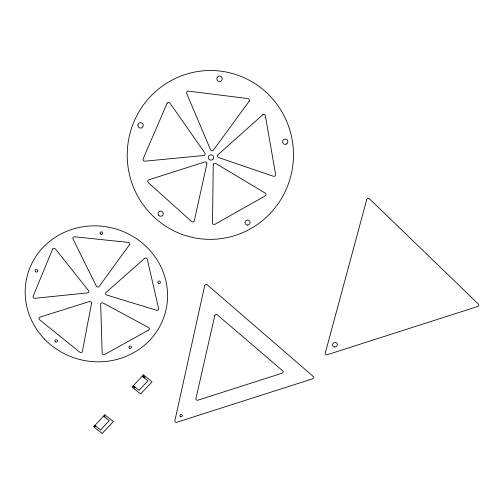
<?xml version="1.0" encoding="UTF-8"?>
<svg xmlns="http://www.w3.org/2000/svg" width="504" height="504" viewBox="0 0 504 504"><rect width="100%" height="100%" fill="white"/><g stroke="black" fill="none" stroke-linecap="round" stroke-linejoin="round"><path stroke-width="0.76" d="M94.834 425.477L100.592 429.925L109.305 420.607L103.547 416.128M133.289 385.755L139.028 390.348L147.956 380.81L142.222 376.179M213.242 164.839L212.524 222.926A1.594 1.575 -23.2 0 0 214.893 224.305L265.198 195.917A1.619 1.575 -51.9 0 0 265.287 193.139L215.699 163.435A1.644 1.625 -81.2 0 0 213.242 164.839M91.545 303.257L82.373 351.433A1.556 1.449 10.6 0 1 79.846 352.227L39.507 319.693A1.594 1.481 18 0 1 39.942 317.161L89.454 301.518A1.588 1.499 14.7 0 1 91.545 303.257M206.848 163.92L194.311 220.784A1.6 1.581 -2.8 0 1 191.678 221.621L148.264 182.58A1.651 1.619 46.1 0 1 148.819 179.815L204.769 161.986A1.644 1.625 -89 0 1 206.848 163.92M204.7 285.655L174.869 420.745A1.487 1.361 -4.8 0 0 176.791 422.276L312.612 378.819A1.493 1.373 -22.7 0 0 313.242 376.456L207.264 284.823A1.556 1.506 -10.1 0 0 204.7 285.655M214.754 315.655L195.93 398.632A1.493 1.38 -7.3 0 0 197.852 400.195L282.101 373.199A1.499 1.386 -19.6 0 0 282.712 370.818L217.287 314.836A1.537 1.468 -11.6 0 0 214.754 315.655M366.736 199.565L325.238 353.172A1.506 1.392 -26.2 0 0 327.065 354.778L477.635 306.514A1.544 1.373 -39.9 0 0 478.422 304.057L369.356 198.715A1.619 1.518 -50.2 0 0 366.736 199.565M52.58 249.165L33.132 296.195A1.613 1.499 21.1 0 0 34.87 298.311L87.412 292.887A1.594 1.506 16.7 0 0 88.446 290.487L55.364 248.888A1.638 1.55 26.8 0 0 52.58 249.165M167.051 103.345L143.149 158.848A1.676 1.638 55.2 0 0 144.856 161.192L203.66 155.509A1.657 1.632 88.1 0 0 204.832 152.901L169.93 103.074A1.726 1.669 74.6 0 0 167.051 103.345M129.377 244.881L99.143 286.461A1.594 1.512 16.2 0 1 96.403 286.19L72.998 239.003A1.638 1.562 27.7 0 1 74.567 236.792L128.199 242.399A1.606 1.556 20 0 1 129.377 244.881M249.108 101.317L213.387 150.148A1.663 1.632 -87.4 0 1 210.578 149.814L186.707 93.536A1.739 1.669 80.9 0 1 188.42 91.136L248.012 98.582A1.72 1.651 -82.3 0 1 249.108 101.317M104.75 414.836L93.612 426.787L102.243 433.44L113.375 421.558L104.75 414.836M95.401 425.804L94.739 426.51L95.149 426.825L95.804 426.119L95.401 425.804M104.675 415.857L104.013 416.569L104.416 416.884L105.078 416.172L104.675 415.857M143.451 374.863L132.035 387.097L140.641 393.971L152.044 381.805L143.451 374.863M133.856 386.096L133.182 386.82L134.82 388.13L135.494 387.406L133.856 386.096M143.363 375.915L142.682 376.639L144.32 377.956L144.995 377.231L143.363 375.915M262.704 114.805L218.024 154.741A1.657 1.625 -81.7 0 0 218.566 157.55L273.477 176.299A1.638 1.588 -58.9 0 0 275.6 174.434L265.375 115.75A1.701 1.638 -76.3 0 0 262.704 114.805M144.642 258.332L106.054 292.478A1.581 1.506 13.6 0 0 106.691 295.035L156.656 310.294A1.556 1.487 2.3 0 0 158.64 308.561L147.269 259.163A1.588 1.544 11.9 0 0 144.642 258.332M148.623 330.057L104.492 354.602A1.55 1.443 7.6 0 1 102.142 353.367L100.693 304.303A1.581 1.493 12.9 0 1 103.018 302.992L148.592 327.524A1.55 1.468 2.7 0 1 148.623 330.057M213.097 159.037A2.665 2.627 -86.2 0 0 211.214 154.835A2.665 2.627 -86.2 0 0 208.574 158.602A2.665 2.627 -86.2 0 0 213.097 159.037M247.697 225.099A2.57 2.514 -37.7 0 0 249.707 221.149A2.57 2.514 -37.7 0 0 245.297 221.464A2.57 2.514 -37.7 0 0 247.697 225.099M286.656 143.936A2.696 2.596 -66.9 0 0 286.398 139.312A2.696 2.596 -66.9 0 0 282.624 141.964A2.696 2.596 -66.9 0 0 286.656 143.936M217.249 77.276A2.816 2.696 89 0 0 219.416 81.598A2.816 2.696 89 0 0 221.917 77.484A2.816 2.696 89 0 0 217.249 77.276M137.869 125.105A2.766 2.671 63.6 0 0 141.744 127.852A2.766 2.671 63.6 0 0 142.052 123.115A2.766 2.671 63.6 0 0 137.869 125.105M158.552 215.132A2.602 2.564 24.3 0 0 163.031 214.792A2.602 2.564 24.3 0 0 160.448 211.119A2.602 2.564 24.3 0 0 158.552 215.132M277.553 204.523A84.426 83.128 -86.8 0 0 219.146 70.976A84.426 83.128 -86.8 0 0 134.373 189.321A84.426 83.128 -86.8 0 0 277.553 204.523M334.694 346.979A2.438 2.255 -27.8 0 0 337.1 343.596A2.438 2.255 -27.8 0 0 332.968 343.476A2.438 2.255 -27.8 0 0 334.694 346.979M180.571 416.644A1.228 1.128 -5.3 0 0 182.347 415.548A1.228 1.128 -5.3 0 0 180.445 414.697A1.228 1.128 -5.3 0 0 180.571 416.644M44.572 339.148A71.448 67.738 15 0 0 164.588 315.088A71.448 67.738 15 0 0 79.972 227.285A71.448 67.738 15 0 0 44.572 339.148M55.301 341.725A1.298 1.203 14.1 0 0 57.456 341.239A1.298 1.203 14.1 0 0 55.862 339.721A1.298 1.203 14.1 0 0 55.301 341.725M35.368 271.492A1.348 1.26 24.5 0 0 37.661 271.404A1.348 1.26 24.5 0 0 36.332 269.533A1.348 1.26 24.5 0 0 35.368 271.492M100.271 233.818A1.342 1.291 26.7 0 0 102.583 233.831A1.342 1.291 26.7 0 0 101.38 231.865A1.342 1.291 26.7 0 0 100.271 233.818M158.338 283.273A1.298 1.254 4.4 0 0 160.411 282.461A1.298 1.254 4.4 0 0 158.64 281.131A1.298 1.254 4.4 0 0 158.338 283.273M129.465 348.151A1.273 1.191 4.3 0 0 131.468 347.313A1.273 1.191 4.3 0 0 129.673 346.097A1.273 1.191 4.3 0 0 129.465 348.151"/></g></svg>
